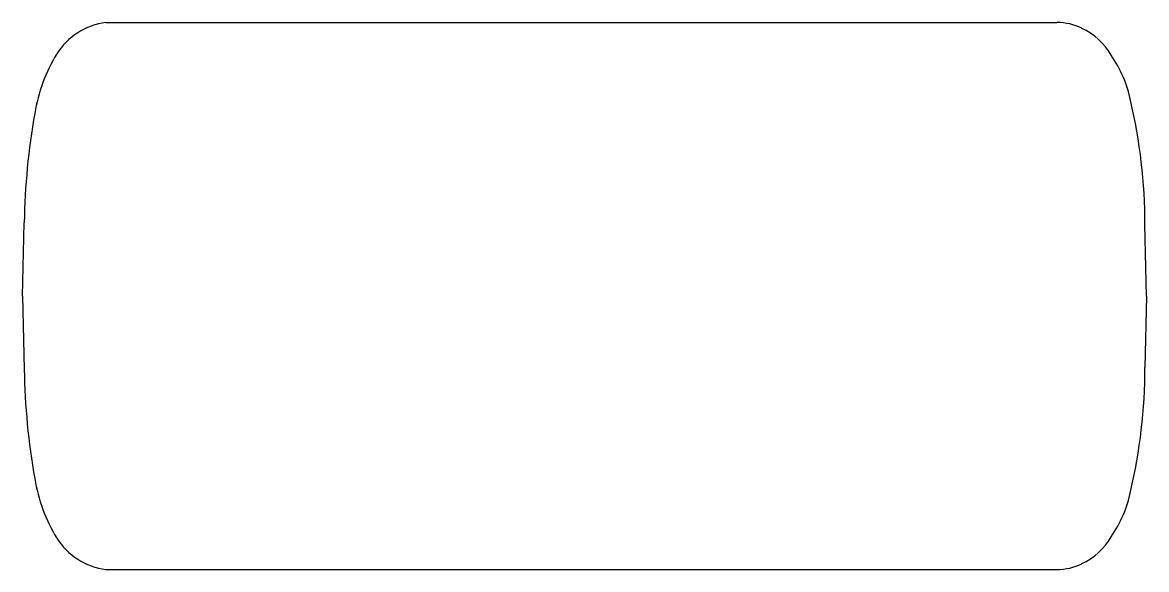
# Model space of a CAD drawing. Header units: millimetres. Extents: x -1755 to 1775, y -859 to 859.
import ezdxf

# ---------------------------------------------------------------- set-up
doc = ezdxf.new("R2010")
doc.units = ezdxf.units.MM

msp = doc.modelspace()

# ---------------------------------------------------------------- linework, layer by layer
at = {"color": 7, "linetype": 'Continuous'}
for p, q in [((-1493.7, 858.8), (1493.7, 858.8)), ((-1755.5, 0), (-1749.7, 229.7)), ((1775.1, 0), (1770.3, 224.7)), ((-1755.5, 0), (-1749.7, -229.7)), ((1775.1, 0), (1770.3, -224.7)), ((-1493.7, -858.8), (1493.7, -858.8))]:
    msp.add_line(p, q, dxfattribs=at)
for centre, radius, start, end in [((-1466.1, 645.7), 214.8, 97.3706, 147.8377), ((1492.6, 679), 179.8, 63.875, 89.6523), ((1483.6, 651.1), 208.8, 30.1662, 65.0387), ((-1199.3, 489.1), 524.2, 148.8704, 170.7852), ((1353, 538.6), 379.6, 11.3811, 34.9482), ((40.5, 220.9), 1729.8, 0.1248, 13.1179), ((340.7, 201.9), 2090.6, 169.7753, 179.2387), ((340.7, -201.9), 2090.6, 180.7613, 190.2247), ((40.5, -220.9), 1729.8, 346.8821, 359.8752), ((-1199.3, -489.1), 524.2, 189.2148, 211.1296), ((1353, -538.6), 379.6, 325.0518, 348.6189), ((-1466.1, -645.7), 214.8, 212.1623, 262.6294), ((1483.6, -651.1), 208.8, 294.9613, 329.8338), ((1492.6, -679), 179.8, 270.3477, 296.125)]:
    msp.add_arc(centre, radius, start, end, dxfattribs=at)

doc.saveas('drawing.dxf')
